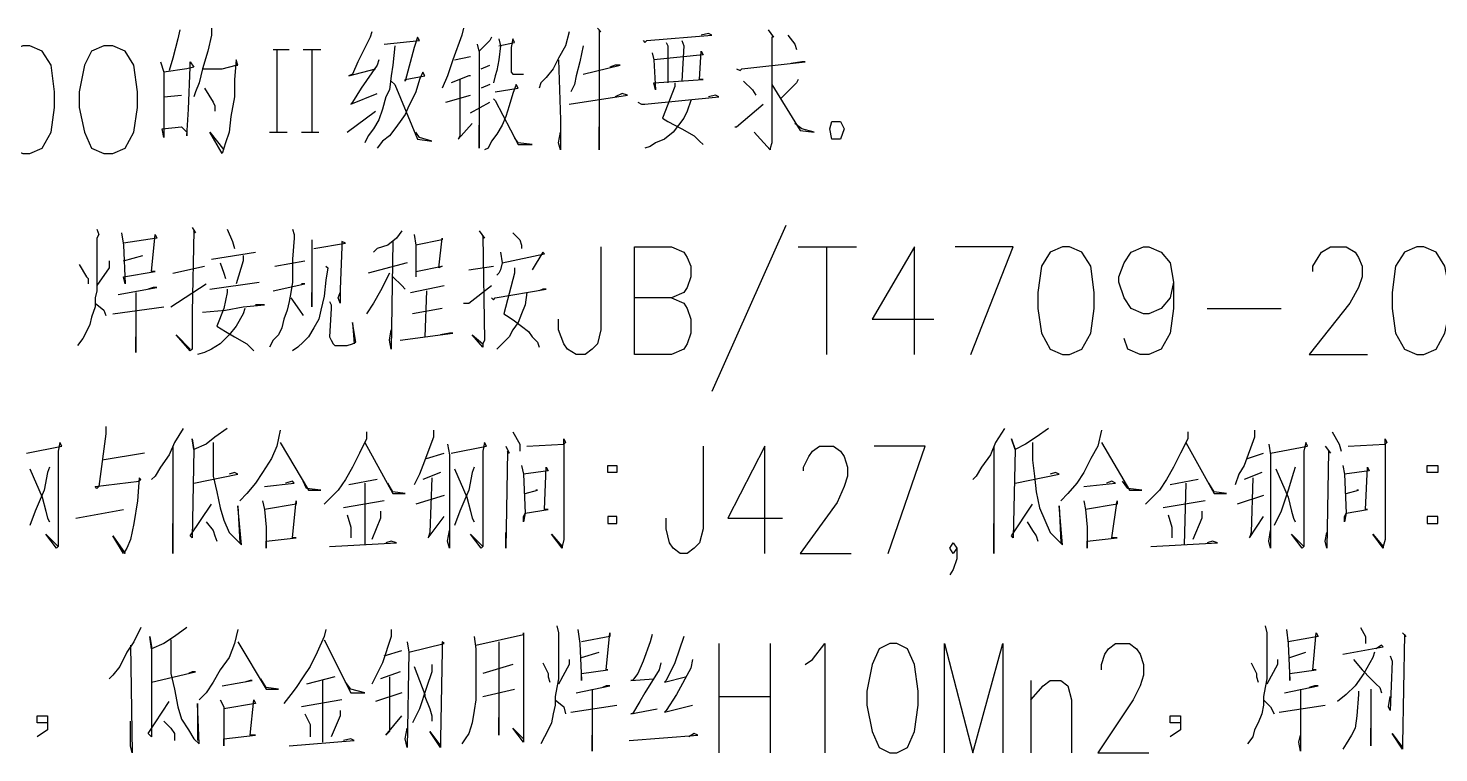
# Model space of a CAD drawing. Header units: millimetres. Extents: x -830 to 4759, y -3917 to 4295.
# Drawn here: x 3325 to 3847, y 3488 to 3756 of the extents above; entities that cross this region are included whole.
import ezdxf

# ---------------------------------------------------------------- set-up
doc = ezdxf.new("R2010")
doc.units = ezdxf.units.MM
doc.layers.add('1', color=7, linetype='Continuous')

msp = doc.modelspace()

# ---------------------------------------------------------------- linework, layer by layer
at = {"layer": '1', "color": 0, "lineweight": 25}
for points in [[(3393.05, 3755.85), (3393.05, 3753.24), (3391.75, 3747.38), (3389.79, 3740.86), (3388.49, 3735.65), (3387.19, 3732.39), (3386.53, 3730.44)], [(3486.23, 3755.85), (3485.58, 3753.24), (3482.32, 3744.12), (3480.36, 3738.25), (3478.41, 3733.69)], [(3535.75, 3755.85), (3537.05, 3754.54), (3536.4, 3755.2), (3536.4, 3710.89), (3536.4, 3714.15), (3536.4, 3719.36)], [(3381.32, 3755.2), (3380.67, 3751.94), (3378.71, 3744.77), (3377.41, 3740.21)], [(3452.35, 3754.54), (3451.69, 3752.59), (3447.13, 3743.47), (3445.18, 3738.91), (3443.87, 3738.25), (3453.65, 3740.86)], [(3456.91, 3749.98), (3469.94, 3751.29), (3469.29, 3752.59), (3467.98, 3748.68), (3464.73, 3736.3), (3464.73, 3736.95), (3471.89, 3738.25), (3471.24, 3739.56), (3469.94, 3736.95), (3468.64, 3732.39), (3467.33, 3729.78), (3466.03, 3727.18), (3464.73, 3723.92), (3462.77, 3721.31), (3460.82, 3718.71), (3458.86, 3716.1), (3456.25, 3714.15), (3454.3, 3711.54)], [(3496.65, 3752.59), (3496, 3751.29), (3492.09, 3747.38), (3491.44, 3749.98)], [(3499.26, 3751.94), (3499.91, 3749.33), (3499.26, 3744.12), (3498.61, 3740.21), (3497.96, 3738.25), (3497.31, 3735.65)], [(3499.26, 3749.33), (3505.12, 3750.63), (3504.47, 3751.94), (3503.82, 3748.68), (3503.82, 3740.86), (3503.82, 3739.56), (3504.47, 3738.91), (3505.78, 3738.91), (3508.38, 3738.91)], [(3525.32, 3754.54), (3524.02, 3749.33), (3521.41, 3744.77), (3519.46, 3740.86), (3516.85, 3737.6), (3514.9, 3735.65), (3514.25, 3733.69)], [(3552.69, 3751.29), (3553.34, 3750.63), (3553.99, 3751.29), (3578.1, 3753.24), (3576.8, 3753.89), (3574.19, 3753.24)], [(3561.16, 3750.63), (3561.81, 3749.33), (3561.81, 3735.65)], [(3567.03, 3751.29), (3567.68, 3749.33), (3567.03, 3736.3)], [(3598.96, 3755.2), (3600.91, 3752.59), (3600.26, 3752.59), (3600.26, 3718.71), (3600.26, 3716.1), (3600.26, 3713.49), (3599.61, 3711.54), (3599.61, 3710.89), (3593.74, 3717.4)], [(3606.12, 3753.24), (3608.73, 3749.98), (3609.38, 3748.03)], [(3323.33, 3749.33), (3318.77, 3747.38), (3315.51, 3742.16), (3314.21, 3732.39), (3314.21, 3726.53), (3315.51, 3717.4), (3318.77, 3711.54), (3323.33, 3709.58), (3325.93, 3709.58), (3330.5, 3711.54), (3333.75, 3717.4), (3335.06, 3726.53), (3335.06, 3732.39), (3333.75, 3742.16), (3330.5, 3747.38), (3325.93, 3749.33), (3323.33, 3749.33)], [(3353.3, 3749.33), (3348.74, 3747.38), (3346.13, 3742.16), (3344.18, 3732.39), (3344.18, 3726.53), (3346.13, 3717.4), (3348.74, 3711.54), (3353.3, 3709.58), (3356.56, 3709.58), (3361.12, 3711.54), (3364.38, 3717.4), (3365.68, 3726.53), (3365.68, 3732.39), (3364.38, 3742.16), (3361.12, 3747.38), (3356.56, 3749.33), (3353.3, 3749.33)], [(3415.86, 3748.03), (3421.72, 3748.03)], [(3417.16, 3748.03), (3417.16, 3717.4)], [(3426.93, 3748.03), (3433.45, 3748.03)], [(3430.19, 3748.03), (3430.19, 3717.4)], [(3460.82, 3749.33), (3460.16, 3742.16), (3459.51, 3738.25), (3458.86, 3733.04), (3457.56, 3730.44), (3456.25, 3725.87), (3454.95, 3721.96), (3453, 3718.71), (3451.04, 3716.1), (3449.74, 3713.49)], [(3482.97, 3744.12), (3488.83, 3745.42)], [(3492.09, 3747.38), (3492.09, 3711.54), (3492.09, 3714.8), (3492.09, 3720.01)], [(3530.54, 3749.33), (3529.23, 3743.47), (3527.93, 3738.25), (3527.28, 3735), (3525.98, 3732.39)], [(3555.95, 3746.73), (3556.6, 3744.12), (3557.25, 3733.04), (3556.6, 3735.65), (3574.85, 3736.95), (3573.54, 3736.95), (3574.19, 3747.38), (3574.85, 3746.07), (3556.6, 3744.12)], [(3374.15, 3743.47), (3375.46, 3739.56), (3375.46, 3730.44), (3375.46, 3722.62), (3375.46, 3715.45), (3374.8, 3718.71), (3381.97, 3719.36), (3383.93, 3717.4), (3383.93, 3716.1), (3384.58, 3725.87), (3385.23, 3741.51), (3385.23, 3743.47), (3386.53, 3741.51), (3383.93, 3740.86), (3375.46, 3739.56)], [(3389.79, 3740.86), (3396.31, 3740.86), (3396.96, 3740.86), (3402.17, 3742.16), (3402.82, 3742.16), (3402.17, 3744.12), (3401.52, 3736.95), (3401.52, 3730.44), (3400.22, 3723.27), (3399.57, 3717.4), (3398.26, 3713.49), (3396.96, 3709.58), (3392.4, 3717.4), (3397.61, 3710.89)], [(3454.95, 3744.12), (3454.3, 3742.16), (3448.44, 3733.69), (3445.18, 3728.48), (3444.53, 3727.83), (3454.3, 3731.74)], [(3492.74, 3740.86), (3496, 3742.16)], [(3521.41, 3744.12), (3522.07, 3721.96), (3522.07, 3715.45), (3522.07, 3710.89), (3521.41, 3713.49), (3522.07, 3717.4)], [(3530.54, 3738.91), (3544.22, 3742.16), (3542.27, 3742.16), (3540.31, 3741.51)], [(3587.23, 3740.86), (3588.53, 3740.21), (3589.18, 3740.86), (3612.64, 3743.47), (3611.34, 3743.47), (3607.43, 3742.82)], [(3459.51, 3736.3), (3460.82, 3735), (3469.29, 3714.8), (3474.5, 3714.15), (3469.94, 3715.45), (3468.64, 3717.4)], [(3488.83, 3738.25), (3488.18, 3738.25), (3481.67, 3735.65)], [(3484.93, 3736.95), (3484.93, 3716.1), (3484.27, 3714.8), (3489.49, 3720.66)], [(3496, 3735), (3492.74, 3733.69)], [(3497.96, 3732.39), (3506.43, 3733.69), (3505.78, 3735), (3504.47, 3731.74), (3503.17, 3727.18), (3501.87, 3723.27), (3500.56, 3720.01), (3498.61, 3716.75), (3496.65, 3714.15), (3495.35, 3711.54), (3494.05, 3710.89)], [(3564.42, 3735.65), (3564.42, 3734.34), (3559.86, 3722.62), (3561.81, 3721.31), (3567.03, 3718.71), (3571.59, 3716.1), (3573.54, 3714.15), (3574.85, 3712.84)], [(3589.83, 3736.3), (3593.09, 3733.04), (3594.39, 3731.09)], [(3600.26, 3735), (3610.68, 3718.05), (3615.9, 3717.4), (3611.34, 3718.71), (3608.73, 3720.66)], [(3610.03, 3736.95), (3609.38, 3735.65), (3603.52, 3729.78)], [(3375.46, 3730.44), (3381.97, 3731.09)], [(3390.44, 3733.69), (3393.7, 3728.48), (3394.35, 3727.18), (3394.35, 3725.22)], [(3479.71, 3728.48), (3488.83, 3731.09)], [(3497.31, 3729.78), (3497.96, 3729.13), (3506.43, 3712.84), (3511.64, 3712.84), (3506.43, 3713.49), (3505.12, 3715.45)], [(3525.32, 3727.83), (3546.83, 3731.09), (3544.87, 3731.74), (3542.27, 3730.44)], [(3550.74, 3728.48), (3552.04, 3727.83), (3553.34, 3727.83), (3580.71, 3730.44), (3579.41, 3731.09), (3576.8, 3730.44)], [(3443.22, 3717.4), (3453.65, 3725.22)], [(3488.83, 3724.57), (3496, 3728.48)], [(3570.28, 3729.13), (3568.98, 3725.22), (3567.68, 3722.62), (3565.72, 3720.01), (3563.77, 3717.4), (3560.51, 3714.8), (3557.25, 3713.49), (3555.3, 3712.19), (3553.34, 3711.54)], [(3586.57, 3719.36), (3587.23, 3719.36), (3597, 3727.83)], [(3625.67, 3721.31), (3626.97, 3718.71), (3625.67, 3714.8), (3622.41, 3714.8), (3621.76, 3718.71), (3622.41, 3721.31), (3625.67, 3721.31)], [(3414.55, 3717.4), (3421.07, 3717.4)], [(3426.28, 3717.4), (3432.8, 3717.4)], [(3605.47, 3682.87), (3578.1, 3621.62)], [(3350.7, 3681.57), (3351.35, 3679.61), (3350.7, 3678.31), (3350.7, 3667.88), (3350.7, 3662.67), (3350.7, 3658.76), (3350.04, 3656.15), (3350.04, 3652.89), (3348.74, 3648.99), (3348.09, 3646.38), (3346.79, 3643.77), (3345.48, 3641.17), (3343.53, 3638.56)], [(3359.82, 3680.26), (3360.47, 3675.7), (3361.12, 3661.37), (3360.47, 3663.97), (3372.2, 3665.93), (3370.9, 3665.93), (3372.2, 3679.61), (3372.85, 3678.31), (3360.47, 3676.35)], [(3385.88, 3682.22), (3387.19, 3680.26), (3386.53, 3680.91), (3385.88, 3650.94), (3385.88, 3638.56), (3385.88, 3637.26), (3385.23, 3636.6), (3380.02, 3642.47), (3385.23, 3637.26)], [(3398.91, 3681.57), (3400.87, 3677), (3401.52, 3674.4)], [(3423.02, 3681.57), (3423.67, 3679.61), (3423.67, 3678.31), (3423.02, 3670.49), (3423.02, 3665.28), (3423.02, 3662.02), (3422.37, 3658.11), (3421.72, 3654.85), (3421.07, 3651.59), (3419.77, 3648.33), (3419.11, 3645.08), (3417.81, 3642.47), (3415.86, 3640.51), (3414.55, 3637.91)], [(3430.19, 3677.66), (3430.19, 3675.05), (3430.19, 3656.15), (3430.19, 3652.89), (3430.19, 3654.2), (3430.19, 3658.11)], [(3463.42, 3680.91), (3461.47, 3678.31), (3458.21, 3675.7), (3454.3, 3674.4), (3453, 3673.09)], [(3467.98, 3679.61), (3468.64, 3675.7), (3468.64, 3669.84), (3468.64, 3663.97)], [(3468.64, 3665.93), (3478.41, 3667.88), (3477.11, 3667.23), (3478.41, 3678.31), (3478.41, 3677.66), (3468.64, 3675.7)], [(3492.09, 3680.91), (3494.05, 3678.31), (3493.4, 3678.96), (3494.05, 3640.51), (3493.4, 3639.21), (3493.4, 3637.91), (3489.49, 3642.47), (3493.4, 3639.21)], [(3504.47, 3680.26), (3507.08, 3677.66), (3507.73, 3675.7), (3507.73, 3674.4)], [(3393.05, 3670.49), (3409.34, 3673.09)], [(3430.84, 3674.4), (3442.57, 3676.35), (3441.27, 3677), (3441.27, 3675.05), (3440.62, 3659.41), (3440.62, 3654.2), (3439.96, 3656.15), (3440.62, 3658.11)], [(3460.16, 3677), (3459.51, 3637.26), (3458.86, 3640.51), (3459.51, 3644.42)], [(3499.91, 3673.09), (3500.56, 3669.18), (3499.91, 3666.58), (3499.26, 3665.28), (3498.61, 3664.62)], [(3500.56, 3669.18), (3516.2, 3672.44), (3515.55, 3673.09), (3511.64, 3666.58)], [(3537.05, 3675.05), (3537.05, 3644.42), (3535.75, 3639.21), (3533.8, 3637.26), (3531.19, 3635.3), (3527.93, 3635.3), (3524.67, 3637.26), (3523.37, 3639.21), (3521.41, 3644.42), (3521.41, 3648.33)], [(3563.12, 3656.15), (3567.68, 3654.2), (3568.98, 3652.24), (3570.28, 3648.33), (3570.28, 3643.12), (3568.98, 3639.21), (3567.68, 3637.26), (3563.12, 3635.3), (3549.43, 3635.3), (3549.43, 3675.05), (3563.12, 3675.05), (3567.68, 3673.09), (3568.98, 3671.14), (3570.28, 3667.88), (3570.28, 3663.97), (3568.98, 3660.06), (3567.68, 3658.11), (3563.12, 3656.15), (3549.43, 3656.15)], [(3610.03, 3675.05), (3631.54, 3675.05)], [(3620.46, 3675.05), (3620.46, 3635.3)], [(3653.04, 3635.3), (3653.04, 3675.05), (3637.4, 3648.33), (3660.21, 3648.33)], [(3673.89, 3635.3), (3689.53, 3675.05), (3668.02, 3675.05)], [(3707.77, 3675.05), (3703.21, 3673.09), (3699.95, 3667.88), (3698.65, 3658.11), (3698.65, 3652.24), (3699.95, 3643.12), (3703.21, 3637.26), (3707.77, 3635.3), (3710.38, 3635.3), (3714.94, 3637.26), (3718.2, 3643.12), (3719.5, 3652.24), (3719.5, 3658.11), (3718.2, 3667.88), (3714.94, 3673.09), (3710.38, 3675.05), (3707.77, 3675.05)], [(3748.82, 3662.02), (3747.52, 3656.15), (3744.26, 3652.24), (3739.7, 3650.29), (3737.75, 3650.29), (3733.18, 3652.24), (3730.58, 3656.15), (3728.62, 3662.02), (3728.62, 3663.97), (3730.58, 3669.18), (3733.18, 3673.09), (3737.75, 3675.05), (3739.7, 3675.05), (3744.26, 3673.09), (3747.52, 3669.18), (3748.82, 3662.02), (3748.82, 3652.24), (3747.52, 3643.12), (3744.26, 3637.26), (3739.7, 3635.3), (3736.44, 3635.3), (3731.88, 3637.26), (3730.58, 3641.17)], [(3800.3, 3665.93), (3800.3, 3667.88), (3802.25, 3671.14), (3803.56, 3673.09), (3806.82, 3675.05), (3812.68, 3675.05), (3815.94, 3673.09), (3817.24, 3671.14), (3818.54, 3667.88), (3818.54, 3663.97), (3817.24, 3660.06), (3813.98, 3654.2), (3799, 3635.3), (3820.5, 3635.3)], [(3838.74, 3675.05), (3834.18, 3673.09), (3830.92, 3667.88), (3829.62, 3658.11), (3829.62, 3652.24), (3830.92, 3643.12), (3834.18, 3637.26), (3838.74, 3635.3), (3841.35, 3635.3), (3845.91, 3637.26), (3849.17, 3643.12), (3851.12, 3652.24), (3851.12, 3658.11), (3849.17, 3667.88), (3845.91, 3673.09), (3841.35, 3675.05), (3838.74, 3675.05)], [(3344.18, 3668.53), (3346.79, 3663.97), (3347.44, 3663.32), (3347.44, 3661.37)], [(3355.26, 3669.84), (3355.26, 3667.23), (3350.7, 3660.71)], [(3360.47, 3669.84), (3367.64, 3671.79)], [(3378.71, 3665.28), (3390.44, 3667.88)], [(3396.31, 3669.18), (3397.61, 3665.28), (3398.26, 3663.32)], [(3404.78, 3671.79), (3404.78, 3669.84), (3402.17, 3661.37)], [(3416.51, 3667.88), (3427.58, 3669.84)], [(3435.4, 3667.88), (3436.06, 3667.23), (3435.4, 3662.67), (3434.75, 3656.8), (3433.45, 3651.59), (3432.8, 3648.33), (3430.84, 3645.08), (3428.89, 3641.82), (3426.93, 3639.86), (3424.98, 3637.91), (3423.02, 3636.6)], [(3465.38, 3669.18), (3451.04, 3665.28)], [(3488.18, 3666.58), (3497.31, 3667.88)], [(3505.12, 3667.23), (3505.12, 3665.28), (3501.22, 3650.29), (3503.17, 3648.99), (3505.12, 3647.68), (3507.73, 3645.73), (3510.34, 3643.77), (3511.64, 3641.82), (3513.6, 3639.86), (3514.25, 3637.91)], [(3392.4, 3659.41), (3410.64, 3662.02)], [(3458.86, 3665.28), (3455.6, 3658.76), (3453, 3654.2), (3450.39, 3650.29)], [(3460.16, 3663.97), (3463.42, 3660.71), (3464.73, 3659.41)], [(3358.51, 3657.46), (3372.85, 3660.06), (3371.55, 3660.06), (3369.59, 3659.41)], [(3365.03, 3658.11), (3365.03, 3635.95), (3365.03, 3639.21), (3365.03, 3641.82)], [(3378.06, 3652.89), (3391.09, 3661.37)], [(3398.91, 3659.41), (3398.91, 3658.11), (3397.61, 3652.24), (3395, 3645.73), (3398.26, 3643.77), (3401.52, 3641.82), (3406.08, 3639.21), (3408.69, 3636.6)], [(3415.86, 3658.76), (3427.58, 3661.37), (3426.93, 3661.37), (3426.28, 3661.37)], [(3466.68, 3658.11), (3479.06, 3660.71)], [(3472.54, 3658.76), (3471.89, 3641.82)], [(3486.23, 3654.2), (3488.18, 3654.2), (3496.65, 3660.71)], [(3496.65, 3656.15), (3497.31, 3655.5), (3497.96, 3656.15), (3516.85, 3659.41), (3515.55, 3659.41), (3514.25, 3658.76)], [(3509.69, 3658.11), (3509.03, 3653.55), (3507.73, 3650.29), (3506.43, 3647.03), (3504.47, 3644.42), (3503.17, 3641.82), (3500.56, 3639.21), (3498.61, 3637.26)], [(3350.04, 3654.2), (3353.3, 3651.59), (3353.95, 3649.64)], [(3356.56, 3650.29), (3375.46, 3652.89)], [(3405.43, 3652.24), (3404.78, 3650.29), (3402.17, 3645.73), (3399.57, 3642.47), (3396.31, 3639.21), (3393.05, 3637.26), (3390.44, 3635.95), (3387.84, 3635.3)], [(3389.79, 3650.94), (3398.26, 3651.59), (3404.78, 3652.89), (3412.6, 3653.55), (3411.29, 3653.55), (3409.34, 3653.55)], [(3422.37, 3656.15), (3425.63, 3651.59), (3426.93, 3649.64)], [(3436.71, 3654.85), (3437.36, 3653.55), (3437.36, 3652.24), (3436.71, 3641.82), (3437.36, 3640.51), (3438.01, 3639.21), (3438.66, 3638.56), (3439.31, 3638.56), (3443.22, 3638.56), (3445.18, 3639.21), (3446.48, 3639.86), (3445.18, 3647.03), (3445.83, 3639.21)], [(3478.41, 3652.24), (3467.33, 3650.29)], [(3761.2, 3652.24), (3788.57, 3652.24)], [(3462.77, 3640.51), (3482.32, 3643.12), (3481.02, 3643.12), (3477.76, 3642.47)], [(3353.95, 3608.59), (3353.95, 3605.98), (3351.35, 3586.43), (3350.7, 3585.78), (3350.04, 3586.43), (3366.33, 3588.39), (3366.99, 3589.04), (3366.33, 3589.69), (3365.68, 3581.22), (3364.38, 3572.75), (3363.08, 3566.88), (3361.77, 3563.63), (3360.47, 3561.67), (3356.56, 3568.19), (3361.12, 3561.67)], [(3382.62, 3607.93), (3379.37, 3602.72), (3377.41, 3598.16), (3374.15, 3593.6), (3372.2, 3590.34), (3370.9, 3589.04)], [(3398.91, 3607.93), (3394.35, 3604.68), (3391.09, 3602.07), (3386.53, 3600.12), (3385.88, 3604.02), (3386.53, 3600.12), (3385.88, 3567.54), (3385.23, 3568.19), (3393.05, 3579.92)], [(3418.46, 3607.28), (3417.16, 3601.42), (3415.2, 3596.86), (3411.95, 3591.64), (3409.34, 3587.73), (3406.08, 3583.83), (3403.48, 3581.22)], [(3450.39, 3606.63), (3450.39, 3604.02), (3447.78, 3598.81), (3445.18, 3593.6), (3442.57, 3589.04), (3439.96, 3585.13), (3437.36, 3582.52), (3434.75, 3579.92)], [(3475.15, 3607.28), (3475.15, 3604.68), (3471.24, 3594.25), (3469.94, 3590.99), (3467.98, 3587.08)], [(3504.47, 3606.63), (3507.08, 3602.07), (3507.08, 3599.46)], [(3686.27, 3607.93), (3683.01, 3602.72), (3681.06, 3598.16), (3677.8, 3593.6), (3675.84, 3590.34), (3674.54, 3589.04)], [(3702.56, 3607.93), (3698, 3604.68), (3694.09, 3602.07), (3690.18, 3600.12), (3688.88, 3604.02), (3690.18, 3600.12), (3689.53, 3567.54), (3688.88, 3568.19), (3696.7, 3579.92)], [(3722.11, 3607.28), (3720.8, 3601.42), (3718.2, 3596.86), (3715.59, 3591.64), (3712.99, 3587.73), (3709.73, 3583.83), (3707.12, 3581.22)], [(3754.04, 3606.63), (3754.04, 3604.02), (3751.43, 3598.81), (3748.82, 3593.6), (3746.22, 3589.04), (3743.61, 3585.13), (3741, 3582.52), (3738.4, 3579.92)], [(3778.8, 3607.28), (3778.8, 3604.68), (3774.89, 3594.25), (3772.93, 3590.99), (3771.63, 3587.08)], [(3807.47, 3606.63), (3810.07, 3602.07), (3810.73, 3599.46)], [(3324.63, 3598.81), (3337.66, 3601.42), (3337.01, 3602.72), (3336.36, 3599.46), (3336.36, 3566.23), (3336.36, 3564.28), (3335.71, 3563.63), (3331.8, 3568.84), (3336.36, 3564.28)], [(3378.71, 3601.42), (3378.71, 3561.67), (3378.71, 3564.28), (3378.71, 3572.75)], [(3393.7, 3602.72), (3393.7, 3596.21), (3393.7, 3590.34), (3395, 3584.48), (3396.31, 3578.61), (3397.61, 3574.05), (3399.57, 3569.49), (3402.17, 3566.88), (3404.13, 3564.93), (3402.82, 3579.26), (3403.48, 3565.58)], [(3418.46, 3602.72), (3428.89, 3585.13), (3433.45, 3585.13), (3428.24, 3585.78), (3426.93, 3588.39)], [(3449.74, 3602.72), (3460.16, 3583.83), (3464.73, 3583.83), (3460.16, 3584.48), (3458.21, 3587.73)], [(3480.36, 3602.07), (3481.02, 3598.16), (3481.02, 3563.63), (3480.36, 3566.23), (3481.02, 3570.14)], [(3481.67, 3598.81), (3494.7, 3601.42), (3494.05, 3602.72), (3493.4, 3599.46), (3493.4, 3566.23), (3493.4, 3564.28), (3492.74, 3563.63), (3488.83, 3568.84), (3493.4, 3564.28)], [(3501.87, 3601.42), (3503.17, 3598.81), (3502.52, 3599.46), (3501.87, 3563.63), (3501.87, 3566.23), (3501.87, 3569.49)], [(3509.69, 3601.42), (3523.37, 3602.07), (3523.37, 3604.02), (3524.02, 3602.72), (3523.37, 3602.07), (3523.37, 3569.49), (3523.37, 3566.88), (3522.72, 3564.28), (3522.72, 3563.63), (3518.81, 3568.84), (3522.72, 3564.28)], [(3574.85, 3601.42), (3574.85, 3570.79), (3573.54, 3565.58), (3571.59, 3563.63), (3568.98, 3561.67), (3566.38, 3561.67), (3563.77, 3563.63), (3562.47, 3565.58), (3561.16, 3570.79), (3561.16, 3574.7)], [(3597.65, 3561.67), (3597.65, 3601.42), (3583.97, 3574.7), (3604.17, 3574.7)], [(3611.99, 3592.3), (3611.99, 3593.6), (3613.94, 3597.51), (3615.25, 3599.46), (3617.85, 3601.42), (3623.06, 3601.42), (3625.67, 3599.46), (3626.97, 3597.51), (3628.28, 3593.6), (3628.28, 3590.34), (3626.97, 3586.43), (3624.37, 3580.57), (3610.68, 3561.67), (3629.58, 3561.67)], [(3643.26, 3561.67), (3656.95, 3601.42), (3638.05, 3601.42)], [(3682.36, 3601.42), (3682.36, 3561.67), (3682.36, 3564.28), (3682.36, 3572.75)], [(3696.7, 3602.72), (3696.7, 3596.21), (3697.35, 3590.34), (3698, 3584.48), (3699.3, 3578.61), (3701.26, 3574.05), (3703.21, 3569.49), (3705.82, 3566.88), (3707.77, 3564.93), (3706.47, 3579.26), (3707.12, 3565.58)], [(3722.11, 3602.72), (3732.53, 3585.13), (3737.09, 3585.13), (3731.88, 3585.78), (3729.93, 3588.39)], [(3753.38, 3602.72), (3763.81, 3583.83), (3768.37, 3583.83), (3763.81, 3584.48), (3761.86, 3587.73)], [(3784.01, 3602.07), (3784.66, 3598.16), (3784.66, 3563.63), (3784.01, 3566.23), (3784.66, 3570.14)], [(3784.66, 3598.81), (3798.34, 3601.42), (3797.69, 3602.72), (3797.04, 3599.46), (3797.04, 3566.23), (3797.04, 3564.28), (3796.39, 3563.63), (3792.48, 3568.84), (3797.04, 3564.28)], [(3804.86, 3601.42), (3806.82, 3598.81), (3806.16, 3599.46), (3805.51, 3563.63), (3804.86, 3566.23), (3805.51, 3569.49)], [(3813.33, 3601.42), (3827.02, 3602.07), (3827.02, 3604.02), (3827.67, 3602.72), (3827.02, 3602.07), (3827.02, 3569.49), (3827.02, 3566.88), (3826.36, 3564.28), (3826.36, 3563.63), (3822.45, 3568.84), (3826.36, 3564.28)], [(3368.29, 3598.81), (3352.65, 3596.21)], [(3472.54, 3596.86), (3479.06, 3598.81)], [(3507.73, 3594.25), (3508.38, 3590.99), (3509.03, 3576.66), (3508.38, 3573.4), (3508.38, 3575.35), (3509.03, 3576.66), (3517.51, 3577.96), (3516.2, 3577.96), (3516.85, 3593.6), (3517.51, 3592.3), (3508.38, 3590.99)], [(3542.92, 3594.25), (3542.92, 3591.64), (3539.66, 3591.64), (3539.66, 3594.25), (3542.92, 3594.25)], [(3776.19, 3596.86), (3782.05, 3598.81)], [(3811.38, 3594.25), (3812.03, 3590.99), (3812.68, 3576.66), (3812.03, 3573.4), (3812.03, 3575.35), (3812.68, 3576.66), (3820.5, 3577.96), (3819.85, 3577.96), (3820.5, 3593.6), (3821.15, 3592.3), (3812.03, 3590.99)], [(3846.56, 3594.25), (3846.56, 3591.64), (3842.65, 3591.64), (3842.65, 3594.25), (3846.56, 3594.25)], [(3333.1, 3593.6), (3332.45, 3591.64), (3331.15, 3585.13), (3327.89, 3577.31), (3325.93, 3572.1)], [(3325.93, 3592.95), (3330.5, 3582.52), (3331.8, 3577.31), (3332.45, 3574.7), (3333.1, 3573.4)], [(3386.53, 3587.73), (3402.82, 3590.99), (3401.52, 3591.64), (3399.57, 3590.99)], [(3454.3, 3589.04), (3443.87, 3587.08)], [(3477.76, 3591.64), (3471.24, 3589.04)], [(3474.5, 3589.69), (3473.85, 3569.49), (3473.2, 3567.54), (3479.06, 3575.35)], [(3490.14, 3593.6), (3489.49, 3591.64), (3488.18, 3585.13), (3484.93, 3577.31), (3482.97, 3572.1)], [(3482.97, 3592.95), (3487.53, 3582.52), (3488.83, 3577.31), (3489.49, 3574.7), (3490.14, 3573.4)], [(3690.18, 3587.73), (3706.47, 3590.99), (3705.17, 3591.64), (3703.21, 3590.99)], [(3757.95, 3589.04), (3747.52, 3587.08)], [(3781.4, 3591.64), (3774.89, 3589.04)], [(3778.15, 3589.69), (3777.49, 3569.49), (3776.84, 3567.54), (3782.05, 3575.35)], [(3793.78, 3593.6), (3793.13, 3591.64), (3791.18, 3585.13), (3788.57, 3577.31), (3785.96, 3572.1)], [(3786.62, 3592.95), (3791.18, 3582.52), (3792.48, 3577.31), (3793.13, 3574.7), (3793.78, 3573.4)], [(3412.6, 3586.43), (3423.67, 3587.73), (3423.02, 3588.39), (3420.42, 3587.73)], [(3449.74, 3587.73), (3449.74, 3564.93)], [(3509.03, 3583.83), (3513.6, 3585.13), (3512.94, 3585.13)], [(3715.59, 3586.43), (3727.32, 3587.73), (3726.02, 3588.39), (3724.06, 3587.73)], [(3753.38, 3587.73), (3752.73, 3564.93)], [(3812.68, 3583.83), (3817.24, 3585.13), (3816.59, 3585.13)], [(3411.95, 3581.22), (3412.6, 3577.96), (3413.25, 3571.44), (3413.25, 3563.63), (3413.25, 3566.23), (3424.33, 3567.54), (3423.02, 3567.54), (3424.33, 3581.22), (3424.33, 3579.92), (3412.6, 3577.96)], [(3456.91, 3581.22), (3441.92, 3578.61)], [(3479.06, 3583.17), (3468.64, 3579.92)], [(3715.59, 3581.22), (3716.24, 3577.96), (3716.89, 3571.44), (3716.89, 3563.63), (3716.89, 3566.23), (3727.97, 3567.54), (3726.02, 3567.54), (3727.97, 3581.22), (3727.97, 3579.92), (3716.24, 3577.96)], [(3760.55, 3581.22), (3744.91, 3578.61)], [(3782.05, 3583.17), (3772.28, 3579.92)], [(3342.88, 3574.7), (3360.47, 3577.96)], [(3391.09, 3573.4), (3393.7, 3570.14), (3394.35, 3568.19), (3395, 3566.23)], [(3443.22, 3576.01), (3444.53, 3571.44), (3444.53, 3569.49), (3444.53, 3567.54)], [(3455.6, 3577.31), (3455.6, 3574.7), (3452.35, 3566.88)], [(3539.66, 3575.35), (3539.66, 3572.75), (3542.92, 3572.75), (3542.92, 3575.35), (3539.66, 3575.35)], [(3694.74, 3573.4), (3696.7, 3570.14), (3698, 3568.19), (3698.65, 3566.23)], [(3746.87, 3576.01), (3748.17, 3571.44), (3748.17, 3569.49), (3748.17, 3567.54)], [(3759.25, 3577.31), (3759.25, 3574.7), (3755.99, 3566.88)], [(3842.65, 3575.35), (3842.65, 3572.75), (3846.56, 3572.75), (3846.56, 3575.35), (3842.65, 3575.35)], [(3436.71, 3564.28), (3461.47, 3565.58), (3459.51, 3566.23), (3457.56, 3565.58)], [(3668.68, 3563.63), (3667.37, 3561.67), (3666.07, 3563.63), (3667.37, 3565.58), (3668.68, 3563.63), (3668.68, 3559.72), (3667.37, 3555.81), (3666.07, 3553.85)], [(3740.35, 3564.28), (3765.11, 3565.58), (3763.16, 3566.23), (3761.2, 3565.58)], [(3366.99, 3534.3), (3364.38, 3529.09), (3361.77, 3525.18), (3359.17, 3519.97), (3356.56, 3516.71), (3355.26, 3515.41)], [(3383.93, 3534.3), (3379.37, 3531.05), (3375.46, 3528.44), (3370.9, 3526.48), (3370.24, 3531.05), (3370.9, 3527.14), (3370.9, 3493.9), (3369.59, 3495.21), (3377.41, 3506.94)], [(3402.82, 3533.65), (3401.52, 3528.44), (3399.57, 3523.23), (3396.31, 3518.67), (3393.7, 3514.1), (3391.09, 3510.19), (3388.49, 3507.59)], [(3435.4, 3533.65), (3434.75, 3531.05), (3432.15, 3525.18), (3429.54, 3519.97), (3426.93, 3516.06), (3424.33, 3512.15), (3422.37, 3509.54), (3419.77, 3506.28)], [(3459.51, 3533.65), (3459.51, 3531.05), (3456.25, 3521.27), (3454.3, 3517.36), (3452.35, 3513.45)], [(3490.79, 3527.79), (3508.38, 3531.7), (3508.38, 3532.35), (3508.38, 3527.14), (3508.38, 3512.15), (3508.38, 3504.33), (3508.38, 3503.03), (3508.38, 3497.16), (3508.38, 3493.9), (3508.38, 3491.95), (3504.47, 3497.16), (3508.38, 3493.25)], [(3520.76, 3534.96), (3521.41, 3532.35), (3521.41, 3531.7), (3521.41, 3520.62), (3521.41, 3515.41), (3520.76, 3512.15), (3520.11, 3508.89), (3520.11, 3505.63), (3519.46, 3502.38), (3518.81, 3499.12), (3517.51, 3496.51), (3516.2, 3493.9), (3514.9, 3491.3)], [(3528.58, 3533.65), (3529.23, 3528.44), (3529.89, 3514.76), (3529.89, 3517.36), (3539.66, 3518.67), (3539.01, 3518.67), (3540.31, 3532.35), (3540.31, 3531.05), (3529.89, 3529.09)], [(3555.95, 3531.7), (3555.3, 3529.09), (3552.69, 3521.92), (3550.74, 3517.36), (3548.78, 3514.76), (3548.13, 3514.76), (3556.6, 3515.41)], [(3782.71, 3534.96), (3783.36, 3532.35), (3783.36, 3531.7), (3783.36, 3520.62), (3783.36, 3515.41), (3782.71, 3512.15), (3782.05, 3508.89), (3782.05, 3505.63), (3781.4, 3502.38), (3780.1, 3499.12), (3778.8, 3496.51), (3778.15, 3493.9), (3776.19, 3491.3)], [(3790.53, 3533.65), (3791.18, 3528.44), (3791.83, 3514.76), (3791.83, 3517.36), (3801.6, 3518.67), (3800.3, 3518.67), (3801.6, 3532.35), (3802.25, 3531.05), (3791.18, 3529.09)], [(3817.89, 3534.3), (3819.85, 3531.05), (3819.85, 3528.44)], [(3833.53, 3532.35), (3834.83, 3531.05), (3834.18, 3531.7), (3833.53, 3491.3), (3833.53, 3489.99), (3833.53, 3489.34), (3829.62, 3495.21), (3833.53, 3489.99)], [(3363.08, 3527.79), (3363.73, 3488.04), (3363.08, 3490.65), (3363.08, 3499.77)], [(3378.06, 3529.74), (3378.06, 3523.23), (3378.06, 3517.36), (3379.37, 3511.5), (3380.67, 3504.98), (3381.97, 3500.42), (3384.58, 3496.51), (3386.53, 3493.25), (3388.49, 3491.3), (3387.84, 3506.28), (3387.84, 3492.6)], [(3402.82, 3529.09), (3413.25, 3511.5), (3417.81, 3511.5), (3413.25, 3512.15), (3411.29, 3515.41)], [(3434.75, 3529.74), (3444.53, 3510.19), (3449.74, 3510.19), (3444.53, 3511.5), (3442.57, 3514.1)], [(3465.38, 3529.09), (3466.03, 3525.18), (3465.38, 3489.99), (3464.73, 3493.25), (3465.38, 3497.16)], [(3466.03, 3525.18), (3479.06, 3528.44), (3478.41, 3529.09), (3478.41, 3525.83), (3477.76, 3493.25), (3477.76, 3491.3), (3477.76, 3489.99), (3473.85, 3495.86), (3477.76, 3490.65)], [(3490.14, 3531.05), (3490.79, 3526.48), (3490.79, 3522.57), (3490.79, 3514.76), (3490.79, 3507.59), (3490.14, 3503.68), (3489.49, 3499.12), (3488.18, 3495.21), (3486.88, 3493.25), (3485.58, 3491.3)], [(3499.26, 3529.09), (3499.26, 3499.77), (3499.26, 3494.56), (3499.26, 3496.51), (3499.26, 3501.07)], [(3567.68, 3531.05), (3564.42, 3521.27), (3561.16, 3514.76), (3560.51, 3514.1), (3568.33, 3516.06)], [(3580.71, 3528.44), (3580.71, 3488.04)], [(3599.61, 3528.44), (3599.61, 3488.04)], [(3612.64, 3520.62), (3615.25, 3522.57), (3619.81, 3528.44), (3619.81, 3488.04)], [(3643.92, 3528.44), (3640.01, 3526.48), (3637.4, 3520.62), (3635.44, 3510.85), (3635.44, 3505.63), (3637.4, 3495.86), (3640.01, 3489.99), (3643.92, 3488.04), (3646.52, 3488.04), (3650.43, 3489.99), (3653.04, 3495.86), (3654.34, 3505.63), (3654.34, 3510.85), (3653.04, 3520.62), (3650.43, 3526.48), (3646.52, 3528.44), (3643.92, 3528.44)], [(3664.12, 3488.04), (3664.12, 3528.44), (3674.54, 3488.04), (3685.62, 3528.44), (3685.62, 3488.04)], [(3722.11, 3518.67), (3722.11, 3520.62), (3723.41, 3524.53), (3724.71, 3526.48), (3727.32, 3528.44), (3732.53, 3528.44), (3735.14, 3526.48), (3736.44, 3524.53), (3737.75, 3520.62), (3737.75, 3516.71), (3736.44, 3512.8), (3733.84, 3507.59), (3720.8, 3488.04), (3739.7, 3488.04)], [(3811.38, 3524.53), (3826.36, 3527.14), (3825.71, 3527.79), (3823.76, 3526.48)], [(3456.91, 3523.88), (3463.42, 3525.83)], [(3515.55, 3521.27), (3517.51, 3517.36), (3517.51, 3516.06), (3518.16, 3514.1)], [(3525.32, 3522.57), (3525.32, 3520.62), (3521.41, 3513.45)], [(3529.89, 3523.23), (3536.4, 3525.18)], [(3559.21, 3521.27), (3558.56, 3518.67), (3553.34, 3510.19), (3551.39, 3506.94), (3548.78, 3502.38), (3548.13, 3502.38), (3557.9, 3504.33)], [(3570.94, 3522.57), (3570.28, 3519.32), (3565.07, 3509.54), (3561.16, 3503.68), (3560.51, 3503.03), (3570.94, 3505.63)], [(3777.49, 3521.27), (3779.45, 3517.36), (3779.45, 3516.06), (3780.1, 3514.1)], [(3787.27, 3522.57), (3787.27, 3520.62), (3783.36, 3513.45)], [(3791.83, 3523.23), (3797.69, 3525.18)], [(3823.11, 3525.18), (3822.45, 3523.23), (3819.2, 3517.36), (3815.94, 3512.8), (3812.68, 3509.54), (3809.42, 3506.94)], [(3815.29, 3522.57), (3818.54, 3518.67), (3821.8, 3515.41), (3823.76, 3513.45), (3825.06, 3512.15), (3825.71, 3510.19)], [(3828.97, 3523.88), (3829.62, 3521.92), (3828.97, 3503.68), (3828.32, 3504.98), (3828.97, 3508.89)], [(3370.9, 3514.1), (3387.19, 3518.01), (3385.88, 3518.01), (3384.58, 3517.36)], [(3438.66, 3516.06), (3428.24, 3513.45)], [(3462.77, 3518.01), (3455.6, 3515.41)], [(3458.86, 3516.06), (3458.86, 3495.86), (3457.56, 3494.56), (3463.42, 3501.72)], [(3474.5, 3520.62), (3474.5, 3518.01), (3472.54, 3512.15), (3469.94, 3504.33), (3467.33, 3499.12)], [(3467.98, 3519.97), (3471.89, 3509.54), (3471.89, 3508.89), (3473.85, 3504.33), (3474.5, 3501.72), (3474.5, 3499.77)], [(3504.47, 3520.62), (3493.4, 3517.36)], [(3396.96, 3512.8), (3408.04, 3514.76), (3407.38, 3514.76), (3405.43, 3514.1)], [(3434.1, 3514.76), (3434.1, 3491.95)], [(3493.4, 3508.89), (3505.12, 3511.5)], [(3527.93, 3510.19), (3540.31, 3512.8), (3539.01, 3512.8), (3537.7, 3512.15)], [(3533.8, 3511.5), (3533.8, 3488.69), (3533.8, 3491.95), (3533.8, 3494.56)], [(3696.04, 3514.76), (3696.04, 3488.04)], [(3696.04, 3507.59), (3700.6, 3512.8), (3703.21, 3514.76), (3707.12, 3514.76), (3709.73, 3512.8), (3711.03, 3507.59), (3711.03, 3488.04)], [(3789.87, 3510.19), (3802.25, 3512.8), (3800.95, 3512.8), (3799, 3512.15)], [(3795.74, 3511.5), (3795.74, 3488.69), (3795.09, 3491.95), (3795.74, 3494.56)], [(3817.24, 3510.85), (3817.24, 3509.54), (3816.59, 3501.72), (3815.94, 3497.16), (3814.63, 3494.56), (3812.68, 3491.3), (3811.38, 3489.34)], [(3821.8, 3511.5), (3821.8, 3509.54), (3821.8, 3490.65), (3821.8, 3493.25), (3821.8, 3497.16)], [(3396.31, 3507.59), (3397.61, 3504.98), (3397.61, 3498.47), (3397.61, 3490.65), (3397.61, 3493.25), (3409.34, 3494.56), (3407.38, 3494.56), (3408.69, 3507.59), (3409.34, 3506.28), (3397.61, 3504.33)], [(3441.27, 3507.59), (3426.28, 3504.98)], [(3463.42, 3510.19), (3453.65, 3506.94)], [(3520.11, 3507.59), (3523.37, 3504.98), (3524.02, 3502.38)], [(3525.98, 3503.03), (3542.92, 3505.63)], [(3580.71, 3508.89), (3599.61, 3508.89)], [(3782.05, 3507.59), (3784.66, 3504.98), (3785.96, 3502.38)], [(3787.92, 3503.03), (3804.86, 3505.63)], [(3332.45, 3499.12), (3328.54, 3499.12), (3328.54, 3501.72), (3332.45, 3501.72), (3332.45, 3496.51), (3328.54, 3493.9)], [(3427.58, 3502.38), (3429.54, 3498.47), (3429.54, 3496.51), (3429.54, 3493.9)], [(3440.62, 3503.68), (3440.62, 3501.72), (3437.36, 3493.9)], [(3751.43, 3499.12), (3747.52, 3499.12), (3747.52, 3501.72), (3751.43, 3501.72), (3751.43, 3496.51), (3747.52, 3493.9)], [(3375.46, 3499.77), (3378.06, 3497.16), (3379.37, 3495.21), (3379.37, 3492.6)], [(3547.48, 3492.6), (3572.89, 3494.56), (3571.59, 3495.21), (3569.63, 3493.9)], [(3421.72, 3490.65), (3445.83, 3492.6), (3444.53, 3493.25), (3441.92, 3492.6)]]:
    msp.add_lwpolyline(points, dxfattribs=at)

doc.saveas('drawing.dxf')
